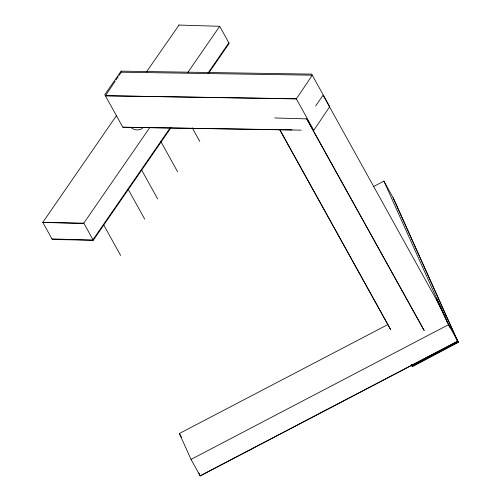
<?xml version="1.0" encoding="UTF-8"?>
<svg xmlns="http://www.w3.org/2000/svg" width="501" height="501" viewBox="0 0 501 501"><rect width="100%" height="100%" fill="white"/><g stroke="black" fill="none" stroke-linecap="round" stroke-linejoin="round"><path stroke-width="0.75" d="M301.27 130.141L122.814 127.223L104.79 94.695L121.085 71.136L121.674 72.207L312.286 75.188L296.354 98.885L105.379 95.766L115.23 81.118M116.082 79.841L118.223 76.659M119.081 75.382L121.223 72.2M116.451 115.675L42.798 222.363L52.279 239.472L93.28 240.242L170.998 127.674M146.442 71.969L179.007 25.056M149.968 127.292L83.479 223.603L42.798 222.363L83.799 223.139L93.28 240.242M187.712 72.614L219.689 26.296L229.17 43.405L208.742 72.996M170.24 127.755L92.647 240.148L51.966 238.908M207.984 73.077L228.857 42.842M306.725 118.887L424.14 330.441L306.725 118.887L274.705 117.96M315.605 106.018L323.07 95.196L441.538 308.935M142.472 128.369C139.172 130.711 134.418 130.41 131.381 127.742M373.614 186.516L383.898 181.137L393.379 198.246L458.202 342.34L412.417 366.688L411.371 364.803M200.826 475.443L457.745 341.206L200.2 475.95L191.031 459.404L179.377 433.503L387.88 324.56M445.539 315.768L446.153 315.448M191.031 459.404L448.57 324.661L436.985 298.903L436.371 299.222L448.57 324.661L458.052 341.763L451.132 327.328M412.104 366.125L411.465 364.703L412.104 366.125L458.046 342.12L393.072 197.682M121.085 71.136L311.697 74.117L329.721 106.644L313.789 130.341L296.354 98.885M105.379 95.766L296.448 98.753M122.814 127.223L292.045 129.872M178.782 25.05L219.689 26.296M450.186 327.879L448.721 325.23L448.877 325.575M456.06 338.469L458.202 342.34M279.671 129.39L390.567 329.47L279.583 129.515M192.29 127.887L199.805 141.451M160.94 141.708L177.623 171.812M141.388 169.551L157.696 198.966M128.062 189.102L144.714 219.15M103.751 225.005L120.641 255.472M179.377 433.503L181.575 437.473M383.898 181.137L447.437 322.381M198.878 473.019L200.2 475.95"/></g></svg>
